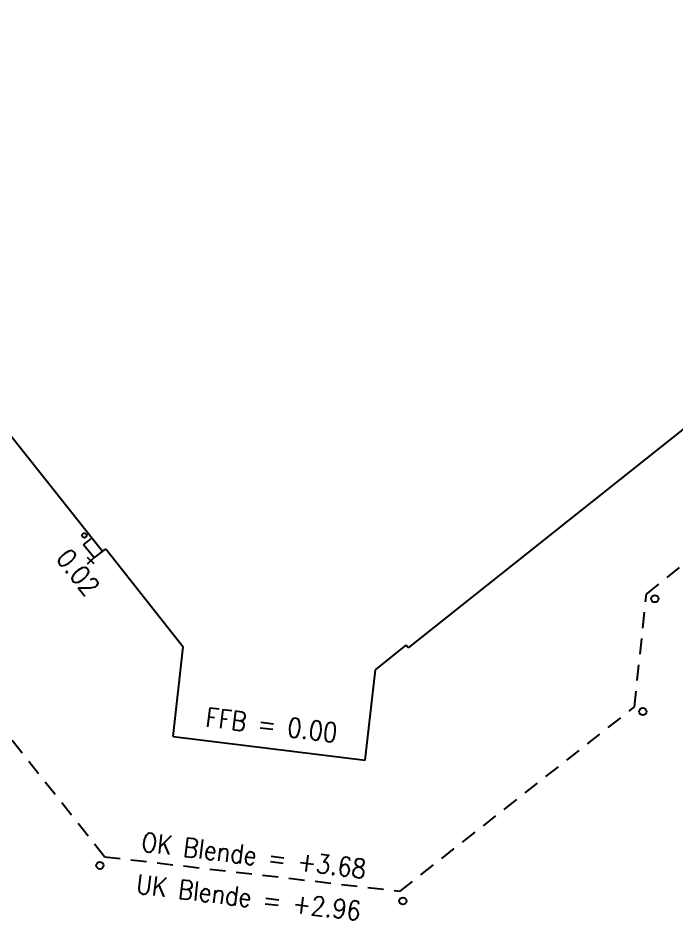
# Model space of a CAD drawing. Extents: x 3463485 to 3463732, y 5485922 to 5486179.
# Drawn here: x 3463591.05 to 3463606.59, y 5486058.91 to 5486080.2 of the extents above; entities that cross this region are included whole.
import ezdxf

# ---------------------------------------------------------------- set-up
doc = ezdxf.new("R2010")
doc.units = 0
doc.linetypes.add('AUSGEZOGEN', pattern=[0])
doc.linetypes.add('GESTRICHELT1', pattern=[0.625, 0.375, -0.25])
doc.layers.add('AUFNAHME_270513', color=2, linetype='AUSGEZOGEN')
doc.layers.add('GEBÄUDE_BESCHRIEB', color=2, linetype='AUSGEZOGEN')
doc.styles.get("Standard").update_dxf_attribs({"font": 'ROMANS'})

msp = doc.modelspace()

# ---------------------------------------------------------------- linework, layer by layer
at = {"layer": 'AUFNAHME_270513', "color": 1, "linetype": 'GESTRICHELT1'}
for p, q in [((3463605.87384, 5486066.60489, 0.098), (3463611.89188, 5486071.4325)), ((3463605.59146, 5486063.93979), (3463605.87384, 5486066.60489, 0.098)), ((3463593.09091, 5486060.4036), (3463588.71615, 5486065.91277)), ((3463600.06334, 5486059.59113, 0.098), (3463605.59146, 5486063.93979)), ((3463593.09091, 5486060.4036), (3463600.06334, 5486059.59113, 0.098))]:
    msp.add_line(p, q, dxfattribs=at)
at = {"layer": 'AUFNAHME_270513', "color": 1}
for p, q in [((3463592.59652, 5486067.77142), (3463592.79218, 5486067.92705)), ((3463592.84552, 5486067.45837), (3463592.59652, 5486067.77142)), ((3463592.84552, 5486067.45837), (3463593.04117, 5486067.614)), ((3463593.12006, 5486067.67546, 0.098), (3463594.9475, 5486065.36346)), ((3463592.69288, 5486067.32034), (3463592.84288, 5486067.47034)), ((3463592.84288, 5486067.32034), (3463592.69288, 5486067.47034)), ((3463594.709, 5486063.24563), (3463594.9475, 5486065.36346)), ((3463599.48579, 5486064.81282, 0.098), (3463600.20413, 5486065.40207)), ((3463600.25393, 5486065.33946), (3463600.20393, 5486065.40232)), ((3463599.23929, 5486062.68736), (3463599.48579, 5486064.81282, 0.098)), ((3463594.709, 5486063.24563), (3463599.23929, 5486062.68736))]:
    msp.add_line(p, q, dxfattribs=at)
for centre, radius in [((3463592.61432, 5486067.99002), 0.055), ((3463606.07345, 5486066.4958), 0.085), ((3463605.78963, 5486063.83194), 0.085), ((3463592.98184, 5486060.19878), 0.085), ((3463600.12624, 5486059.35954), 0.085)]:
    msp.add_circle(centre, radius, dxfattribs=at)
at = {"layer": 'AUFNAHME_270513'}
msp.add_point((3463592.76788, 5486067.39534, 0.017), dxfattribs=at)
at = {"layer": 'GEBÄUDE_BESCHRIEB', "color": 1, "linetype": 'AUSGEZOGEN'}
for p, q in [((3463593.04117, 5486067.614), (3463569.1561, 5486097.64331, 0.098)), ((3463610.35059, 5486073.37027, 0.098), (3463600.25393, 5486065.33946)), ((3463593.04117, 5486067.614), (3463593.11944, 5486067.67625))]:
    msp.add_line(p, q, dxfattribs=at)

# ---------------------------------------------------------------- texts
at = {"layer": 'AUFNAHME_270513', "color": 4, "width": 0.875}
for s, rotation, p in [('0.02', 308.5, (3463591.923, 5486067.44316)), ('FFB = 0.00', 353, (3463595.45528, 5486063.48098)), ('OK Blende = +3.68', 353, (3463593.94042, 5486060.53537)), ('UK Blende = +2.96', 353, (3463593.81812, 5486059.54288))]:
    msp.add_text(s, height=0.45, rotation=rotation, dxfattribs=at).set_placement(p)

doc.saveas('drawing.dxf')
